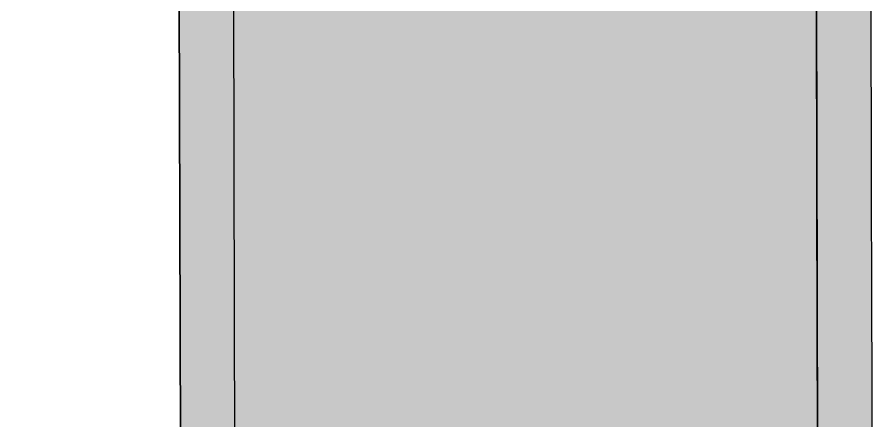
# Model space of a CAD drawing. Extents: x 0 to 2378, y 0 to 1682.
# Drawn here: x 1745.69 to 1778.95, y 1023.12 to 1038.83 of the extents above; entities that cross this region are included whole.
import ezdxf

# ---------------------------------------------------------------- set-up
doc = ezdxf.new("R2010")
doc.units = 0
doc.layers.add('SOMBRA', color=8, linetype='CONTINUOUS')
doc.layers.add('VISIBLE', color=7, linetype='CONTINUOUS')

msp = doc.modelspace()

# ---------------------------------------------------------------- linework, layer by layer
at = {"layer": 'SOMBRA', "color": 253}
for points in [[(1752.0811, 1009.1642), (1751.7325, 1145.0155), (1776.4813, 1159.3041)], [(1752.0861, 1007.2235), (1752.0811, 1009.1642), (1776.4813, 1159.3041)], [(1752.0861, 1007.2235), (1776.4813, 1159.3041), (1776.8348, 1021.5122)], [(1777.0668, 1029.8439), (1776.8087, 1031.6997), (1776.6656, 1087.4769)], [(1777.0668, 1029.8439), (1776.6656, 1087.4769), (1777.7108, 1052.9786)], [(1778.2595, 1034.8692), (1777.7108, 1052.9786), (1778.6068, 1085.1632)], [(1778.2595, 1034.8692), (1778.6068, 1085.1632), (1778.7279, 1039.5607)], [(1777.4691, 1026.9509), (1777.0668, 1029.8439), (1777.7108, 1052.9786)], [(1777.4691, 1026.9509), (1777.7108, 1052.9786), (1778.2595, 1034.8692)], [(1705.9252, 1041.9891), (1761.2785, 1010.0241), (1705.7716, 1042.071)], [(1706.4291, 1041.7204), (1761.2785, 1010.0241), (1705.9252, 1041.9891)], [(1723.1517, 1032.8036), (1761.2785, 1010.0241), (1706.4291, 1041.7204)], [(1778.7491, 1031.5642), (1778.7279, 1039.5607), (1778.875, 1041.0353)], [(1778.7491, 1031.5642), (1778.875, 1041.0353), (1778.9083, 1032.5278)], [(1778.9083, 1032.5278), (1778.875, 1041.0353), (1778.9022, 1041.3075)], [(1778.9083, 1032.5278), (1778.9022, 1041.3075), (1778.9245, 1032.6258)], [(1778.42, 1029.5728), (1778.2595, 1034.8692), (1778.7279, 1039.5607)], [(1778.42, 1029.5728), (1778.7279, 1039.5607), (1778.7491, 1031.5642)], [(1777.7057, 1025.2499), (1777.4691, 1026.9509), (1778.2595, 1034.8692)], [(1777.7057, 1025.2499), (1778.2595, 1034.8692), (1778.42, 1029.5728)], [(1724.28, 1033.8347), (1761.2785, 1012.4736), (1726.8608, 1030.8258)], [(1726.8608, 1030.8258), (1766.2707, 1007.9747), (1723.1517, 1032.8036)], [(1723.1517, 1032.8036), (1766.2707, 1007.9747), (1761.2785, 1010.0241)], [(1778.7615, 1026.8675), (1778.7491, 1031.5642), (1778.9083, 1032.5278)], [(1778.7615, 1026.8675), (1778.9083, 1032.5278), (1778.9279, 1027.5249)], [(1778.9279, 1027.5249), (1778.9083, 1032.5278), (1778.9245, 1032.6258)], [(1778.9279, 1027.5249), (1778.9245, 1032.6258), (1778.9375, 1027.5629)], [(1776.8348, 1021.5122), (1776.8087, 1031.6997), (1777.0668, 1029.8439)], [(1778.5297, 1025.9513), (1778.42, 1029.5728), (1778.7491, 1031.5642)], [(1778.5297, 1025.9513), (1778.7491, 1031.5642), (1778.7615, 1026.8675)], [(1767.6918, 1009.0538), (1766.2707, 1007.9747), (1726.8608, 1030.8258)], [(1776.8106, 1020.3534), (1776.8029, 1020.3646), (1777.0668, 1029.8439)], [(1776.8106, 1020.3534), (1777.0668, 1029.8439), (1777.4691, 1026.9509)], [(1777.935, 1023.6008), (1777.7057, 1025.2499), (1778.42, 1029.5728)], [(1777.935, 1023.6008), (1778.42, 1029.5728), (1778.5297, 1025.9513)], [(1778.7684, 1024.2914), (1778.7615, 1026.8675), (1778.9279, 1027.5249)], [(1778.7684, 1024.2914), (1778.9279, 1027.5249), (1778.9385, 1024.7907)], [(1778.9385, 1024.7907), (1778.9279, 1027.5249), (1778.9375, 1027.5629)], [(1778.9385, 1024.7907), (1778.9375, 1027.5629), (1778.9445, 1024.8083)], [(1776.8799, 1020.2525), (1776.8106, 1020.3534), (1777.4691, 1026.9509)], [(1776.8799, 1020.2525), (1777.4691, 1026.9509), (1777.7057, 1025.2499)], [(1778.5954, 1023.784), (1778.5297, 1025.9513), (1778.7615, 1026.8675)], [(1778.5954, 1023.784), (1778.7615, 1026.8675), (1778.7684, 1024.2914)], [(1778.1083, 1022.3548), (1777.935, 1023.6008), (1778.5297, 1025.9513)], [(1778.1083, 1022.3548), (1778.5297, 1025.9513), (1778.5954, 1023.784)], [(1777.0319, 1020.0313), (1776.8799, 1020.2525), (1777.7057, 1025.2499)], [(1777.0319, 1020.0313), (1777.7057, 1025.2499), (1777.935, 1023.6008)], [(1778.7737, 1022.2673), (1778.7684, 1024.2914), (1778.9385, 1024.7907)], [(1778.7737, 1022.2673), (1778.9385, 1024.7907), (1778.9469, 1022.6539)], [(1778.9469, 1022.6539), (1778.9385, 1024.7907), (1778.9445, 1024.8083)], [(1778.9469, 1022.6539), (1778.9445, 1024.8083), (1778.9501, 1022.6609)], [(1778.6497, 1021.9905), (1778.5954, 1023.784), (1778.7684, 1024.2914)], [(1778.6497, 1021.9905), (1778.7684, 1024.2914), (1778.7737, 1022.2673)], [(1778.2752, 1021.1545), (1778.1083, 1022.3548), (1778.5954, 1023.784)], [(1778.2752, 1021.1545), (1778.5954, 1023.784), (1778.6497, 1021.9905)], [(1777.2221, 1019.7547), (1777.0319, 1020.0313), (1777.935, 1023.6008)], [(1777.2221, 1019.7547), (1777.935, 1023.6008), (1778.1083, 1022.3548)]]:
    msp.add_solid(points, dxfattribs=at)
at = {"layer": 'SOMBRA', "color": 252}
for points in [[(1757.9289, 1029.1985), (1766.7579, 1084.239), (1754.0255, 1076.888)], [(1778.9022, 1041.3075), (1766.7579, 1084.239), (1757.9289, 1029.1985)], [(1753.942, 1073.8887), (1754.1535, 1027.0188), (1754.0255, 1076.888)], [(1757.9289, 1029.1985), (1754.0255, 1076.888), (1754.1535, 1027.0188)], [(1753.8581, 1070.8745), (1754.1263, 1026.7466), (1753.942, 1073.8887)], [(1753.942, 1073.8887), (1754.1263, 1026.7466), (1754.1535, 1027.0188)], [(1752.06, 1017.411), (1752.9621, 1038.6899), (1751.9168, 1073.1882)], [(1751.9168, 1073.1882), (1752.9621, 1038.6899), (1753.8581, 1070.8745)], [(1752.9621, 1038.6899), (1753.9791, 1025.272), (1753.8581, 1070.8745)], [(1753.8581, 1070.8745), (1753.9791, 1025.272), (1754.1263, 1026.7466)], [(1778.9245, 1032.6258), (1778.9022, 1041.3075), (1757.9289, 1029.1985)], [(1752.06, 1017.411), (1752.318, 1015.5552), (1752.9621, 1038.6899)], [(1752.318, 1015.5552), (1753.5108, 1020.5805), (1752.9621, 1038.6899)], [(1752.9621, 1038.6899), (1753.5108, 1020.5805), (1753.9791, 1025.272)], [(1721.8912, 1032.7643), (1761.2785, 1010.0241), (1719.447, 1031.3531)], [(1778.9375, 1027.5629), (1778.9245, 1032.6258), (1756.3918, 1019.6165)], [(1778.9245, 1032.6258), (1757.9289, 1029.1985), (1756.3918, 1019.6165)], [(1761.2785, 1010.0241), (1697.1425, 1018.4756), (1719.447, 1031.3531)], [(1756.3918, 1019.6165), (1757.9289, 1029.1985), (1754.1535, 1027.0188)], [(1778.9445, 1024.8083), (1778.9375, 1027.5629), (1755.4955, 1014.0287)], [(1778.9375, 1027.5629), (1756.3918, 1019.6165), (1755.4955, 1014.0287)], [(1753.9791, 1025.272), (1754.1596, 1018.2391), (1754.1263, 1026.7466)], [(1754.1263, 1026.7466), (1754.1758, 1018.3371), (1754.1535, 1027.0188)], [(1754.1263, 1026.7466), (1754.1596, 1018.2391), (1754.1758, 1018.3371)], [(1756.3918, 1019.6165), (1754.1535, 1027.0188), (1754.1758, 1018.3371)], [(1753.5108, 1020.5805), (1754.0003, 1017.2755), (1753.9791, 1025.272)], [(1753.9791, 1025.272), (1754.0003, 1017.2755), (1754.1596, 1018.2391)], [(1778.9501, 1022.6609), (1778.9445, 1024.8083), (1755.0078, 1010.9884)], [(1778.9445, 1024.8083), (1755.4955, 1014.0287), (1755.0078, 1010.9884)]]:
    msp.add_solid(points, dxfattribs=at)
at = {"layer": 'SOMBRA', "color": 254}
for points in [[(1721.9512, 1032.4901), (1761.2785, 1012.4736), (1724.28, 1033.8347)], [(1721.9512, 1032.4901), (1736.5297, 998.1849), (1761.2785, 1012.4736)]]:
    msp.add_solid(points, dxfattribs=at)
at = {"layer": 'VISIBLE'}
for p, q in [((1776.4813, 1159.3041), (1776.8348, 1021.5122)), ((1752.0811, 1009.1642), (1751.7325, 1145.0155)), ((1776.8087, 1031.6997), (1776.6656, 1087.4769)), ((1754.1535, 1027.0188), (1754.0255, 1076.888)), ((1751.9168, 1073.1882), (1752.06, 1017.411)), ((1778.9022, 1041.3075), (1778.9245, 1032.6258)), ((1778.9245, 1032.6258), (1778.9375, 1027.5629)), ((1776.8348, 1021.5122), (1776.8087, 1031.6997)), ((1778.9375, 1027.5629), (1778.9445, 1024.8083)), ((1754.1758, 1018.3371), (1754.1535, 1027.0188)), ((1778.9445, 1024.8083), (1778.9501, 1022.6609))]:
    msp.add_line(p, q, dxfattribs=at)

doc.saveas('drawing.dxf')
